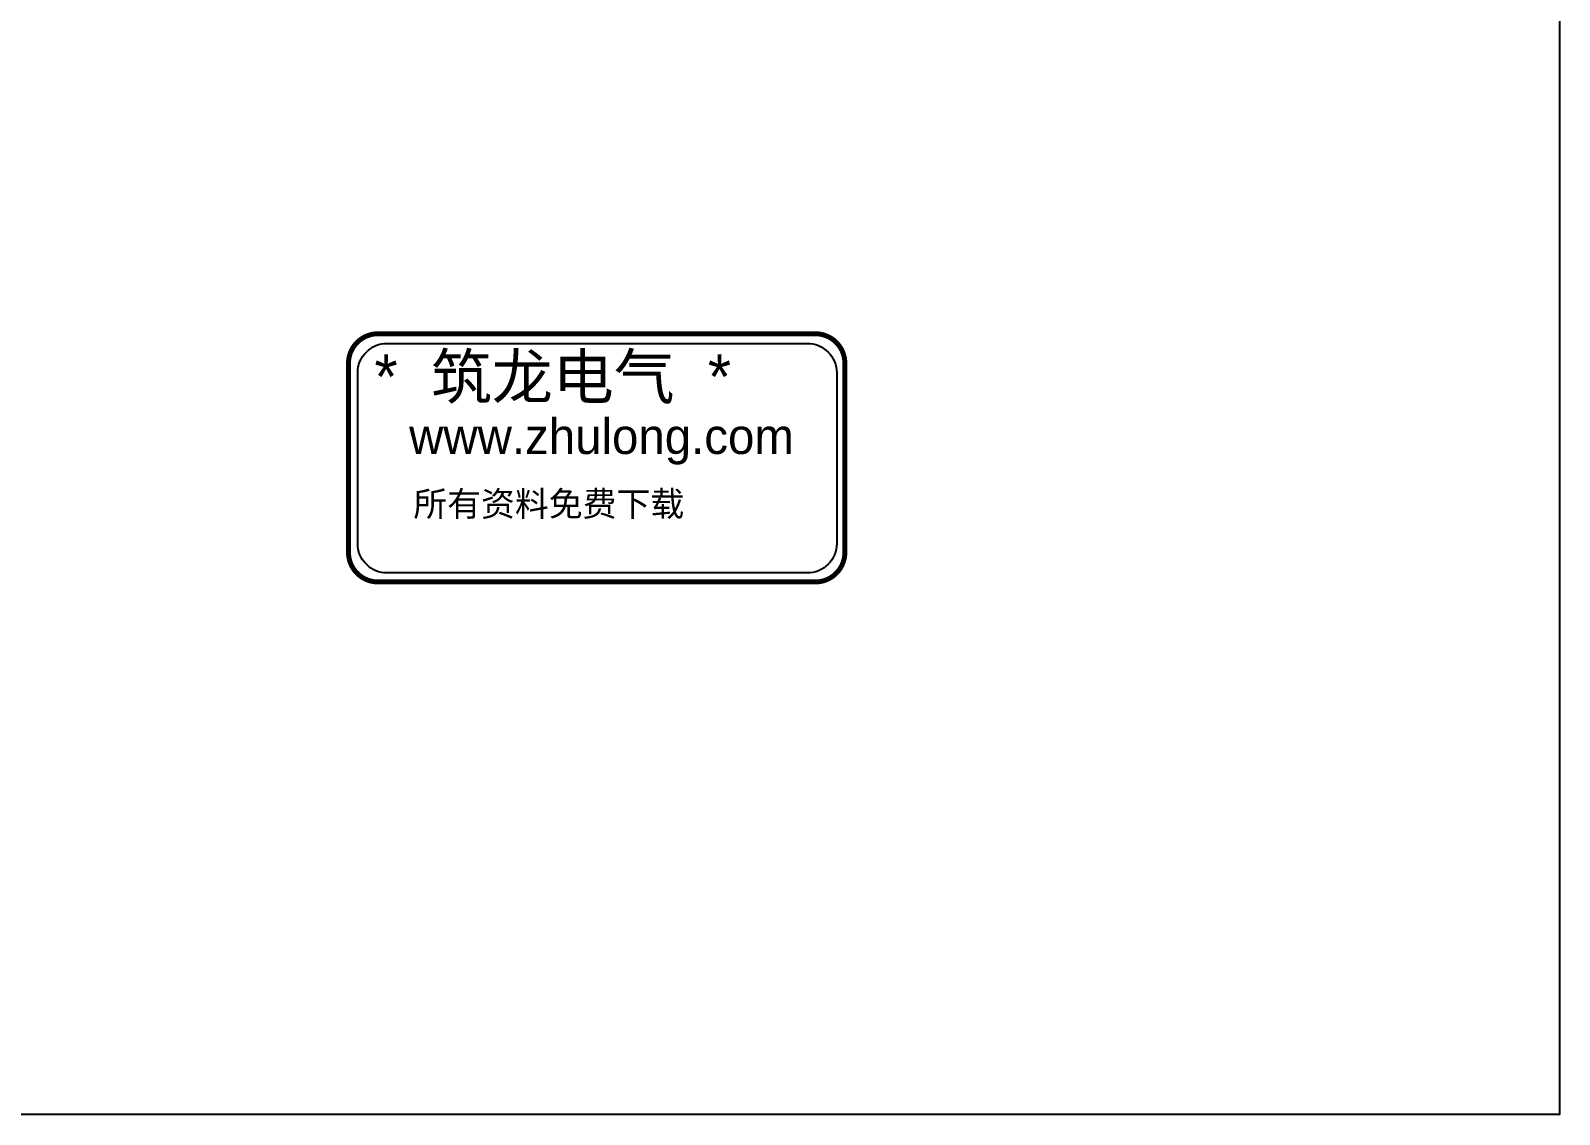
# Model space of a CAD drawing. Extents: x -170759 to 304867, y -311201 to 112352.
# Drawn here: x 161901 to 304867, y -311201 to -209859 of the extents above; entities that cross this region are included whole.
import ezdxf

# ---------------------------------------------------------------- set-up
doc = ezdxf.new("R2010")
doc.units = 0
doc.layers.get('0').update_dxf_attribs({"linetype": 'CONTINUOUS'})
doc.styles.add('sedan3', font='SIMLI.TTF', dxfattribs={"height": 10})

# ---------------------------------------------------------------- blocks, each defined once
blk = doc.blocks.new('筑龙标志')
at = {"color": 31, "const_width": 2.52}
blk.add_lwpolyline([(775.53, 594.14), (997.53, 594.14, 0.414214), (1012.53, 609.14), (1012.53, 705.14, 0.414214), (997.53, 720.14), (775.53, 720.14, 0.414214), (760.53, 705.14), (760.53, 609.14, 0.414214)], format="xyb", close=True, dxfattribs=at)
at = {"color": 52}
blk.add_lwpolyline([(780.2, 715.25), (993.38, 715.25, -0.414214), (1008.38, 700.25), (1008.38, 613.7, -0.414214), (993.38, 598.7), (780.2, 598.7, -0.414214), (765.2, 613.7), (765.2, 700.25, -0.414214)], format="xyb", close=True, dxfattribs=at)
at = {"color": 61, "style": 'sedan3'}
for s, height, p in [('*  筑龙电气  *', 22.68, (773.71, 687)), ('      所有资料免费下载', 12.6, (765.37, 627.5))]:
    blk.add_text(s, height=height, dxfattribs=at).set_placement(p)
at = {"color": 61, "insert": (791.32, 677.09), "char_height": 18, "width": 89.6977, "attachment_point": 1, "style": 'sedan3'}
blk.add_mtext('www.zhulong.com', dxfattribs=at)
blk = doc.blocks.new('筑龙')
blk.add_blockref('筑龙标志', (0, 0))

msp = doc.modelspace()

# ---------------------------------------------------------------- linework, layer by layer
msp.add_lwpolyline([(-170759.14145, 112352.10486), (304866.65484, 112352.10486), (304866.65484, -311200.85332), (-170759.14145, -311200.85332)], close=True)

# ---------------------------------------------------------------- block references
at = {"xscale": 184.2018609531224, "yscale": 184.2018609521911, "zscale": 184.2018609523075}
msp.add_blockref('筑龙', (51538.59493, -370856.36834), dxfattribs=at)

doc.saveas('drawing.dxf')
